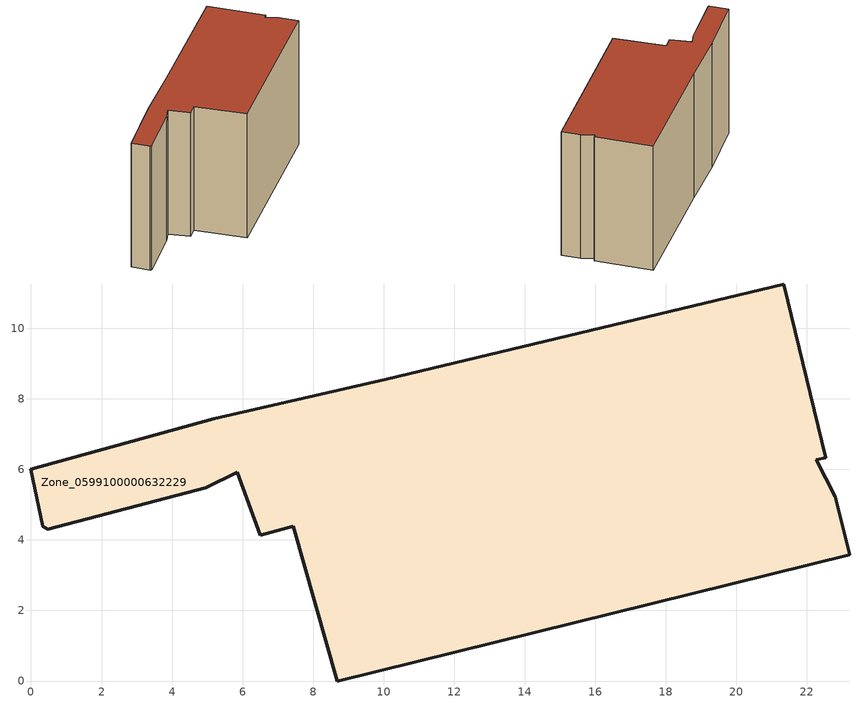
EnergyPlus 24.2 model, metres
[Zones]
Zone_0599100000632229
 floor ground (C_G): 6.51,4.13 5.85,5.92 4.96,5.49 0.47,4.3 0.34,4.39 0,6 5.18,7.44 10.07,8.56 21.34,11.26 22.54,6.34 22.26,6.27 22.81,5.22 23.21,3.58 8.68,0 7.44,4.39 z0
 wall outside (C_F): 0.47,4.3 4.96,5.49 5.85,5.92 6.51,4.13 7.44,4.39 8.68,0 23.21,3.58 22.81,5.22 22.26,6.27 22.54,6.34 21.34,11.26 10.07,8.56 5.18,7.44 0,6 0.34,4.39 0.47,4.3 z0:12.04
 roof outside (C_R): 23.21,3.58 22.81,5.22 22.26,6.27 22.54,6.34 21.34,11.26 10.07,8.56 5.18,7.44 0,6 0.34,4.39 0.47,4.3 4.96,5.49 5.85,5.92 6.51,4.13 7.44,4.39 8.68,0 z12.04
[BUILDING]
Pand.0599100000632229: North Axis=0; Terrain=City; Loads Convergence Tolerance Value=0.04; Temperature Convergence Tolerance Value=0.4; Solar Distribution=FullExterior; Maximum Number of Warmup Days=25; Minimum Number of Warmup Days=1
[Site:Location]
Rotterdam.The.Hague.AP_ZH_NLD Design_Conditions: Latitude=51.96; Longitude=4.45; Time Zone=1; Elevation=-4.5
[SITE:GROUNDTEMPERATURE:BUILDINGSURFACE]
18, 18, 18, 18, 18, 18, 18, 18, 18, 18, 18, 18
[MATERIAL] Thermal Absorptance=0.9; Solar Absorptance=0.7; Visible Absorptance=0.7
Name | Roughness | Thickness | Conductivity | Density | Specific Heat
G.TI.1946 | MediumSmooth | 0.15 | 1 | 540 | 1210
F.TI.1946 | Rough | 0.3 | 0.857143 | 1920 | 840
R.TI.1946 | MediumRough | 0.2 | 0.1 | 1500 | 1000
[CONSTRUCTION]
C_G: G.TI.1946
C_F: F.TI.1946
C_R: R.TI.1946
[ZONE]
Zone_0599100000632229: Type=1; Multiplier=1; Ceiling Height=Autocalculate; Volume=Autocalculate; Floor Area=autocalculate; Part of Total Floor Area=Yes
[ZONEINFILTRATION:DESIGNFLOWRATE]
Infil_Zone_0599100000632229: Zone or ZoneList or Space or SpaceList=Zone_0599100000632229; Schedule=AlwaysOn; Design Flow Rate Calculation Method=Flow/Area; Flow Rate per Floor Area=0.003; Constant Term Coefficient=1; Temperature Term Coefficient=0; Velocity Term Coefficient=0; Velocity Squared Term Coefficient=0
[HVACTEMPLATE:ZONE:IDEALLOADSAIRSYSTEM]
Zone_0599100000632229: Maximum Heating Supply Air Temperature=50; Minimum Cooling Supply Air Temperature=13; Maximum Heating Supply Air Humidity Ratio=0.0156; Minimum Cooling Supply Air Humidity Ratio=0.0077; Heating Limit=NoLimit; Cooling Limit=NoLimit; Dehumidification Control Type=ConstantSensibleHeatRatio; Cooling Sensible Heat Ratio=0.7; Dehumidification Setpoint=60; Humidification Control Type=None; Humidification Setpoint=30; Outdoor Air Method=None; Outdoor Air Flow Rate per Person=0.00944; Outdoor Air Flow Rate per Zone Floor Area=0; Outdoor Air Flow Rate per Zone=0; Demand Controlled Ventilation Type=None; Outdoor Air Economizer Type=NoEconomizer; Heat Recovery Type=None; Sensible Heat Recovery Effectiveness=0.7; Latent Heat Recovery Effectiveness=0.65
[ZONECONTROL:THERMOSTAT]
ThermostatControl_Zone_0599100000632229: Zone or ZoneList=Zone_0599100000632229; Control Type Schedule=DualSetpointControlType; Control 1=Thermostat_Zone_0599100000632229; Temperature Difference Between Cutout And Setpoint=0
[THERMOSTATSETPOINT:DUALSETPOINT]
Thermostat_Zone_0599100000632229: Heating Setpoint Temperature Schedule=HeatingSetpoint_Zone_0599100000632229; Cooling Setpoint Temperature Schedule=CoolingSetpoint_Zone_0599100000632229
[SCHEDULE:COMPACT]
HeatingSetpoint_Zone_0599100000632229: Through: 12/31, For: AllDays, Until: 24:00, 21
CoolingSetpoint_Zone_0599100000632229: Through: 12/31, For: AllDays, Until: 24:00, 24
DualSetpointControlType: Through: 12/31, For: AllDays, Until: 24:00, 4
AlwaysOn: Through: 12/31, For: AllDays, Until: 24:00, 1
